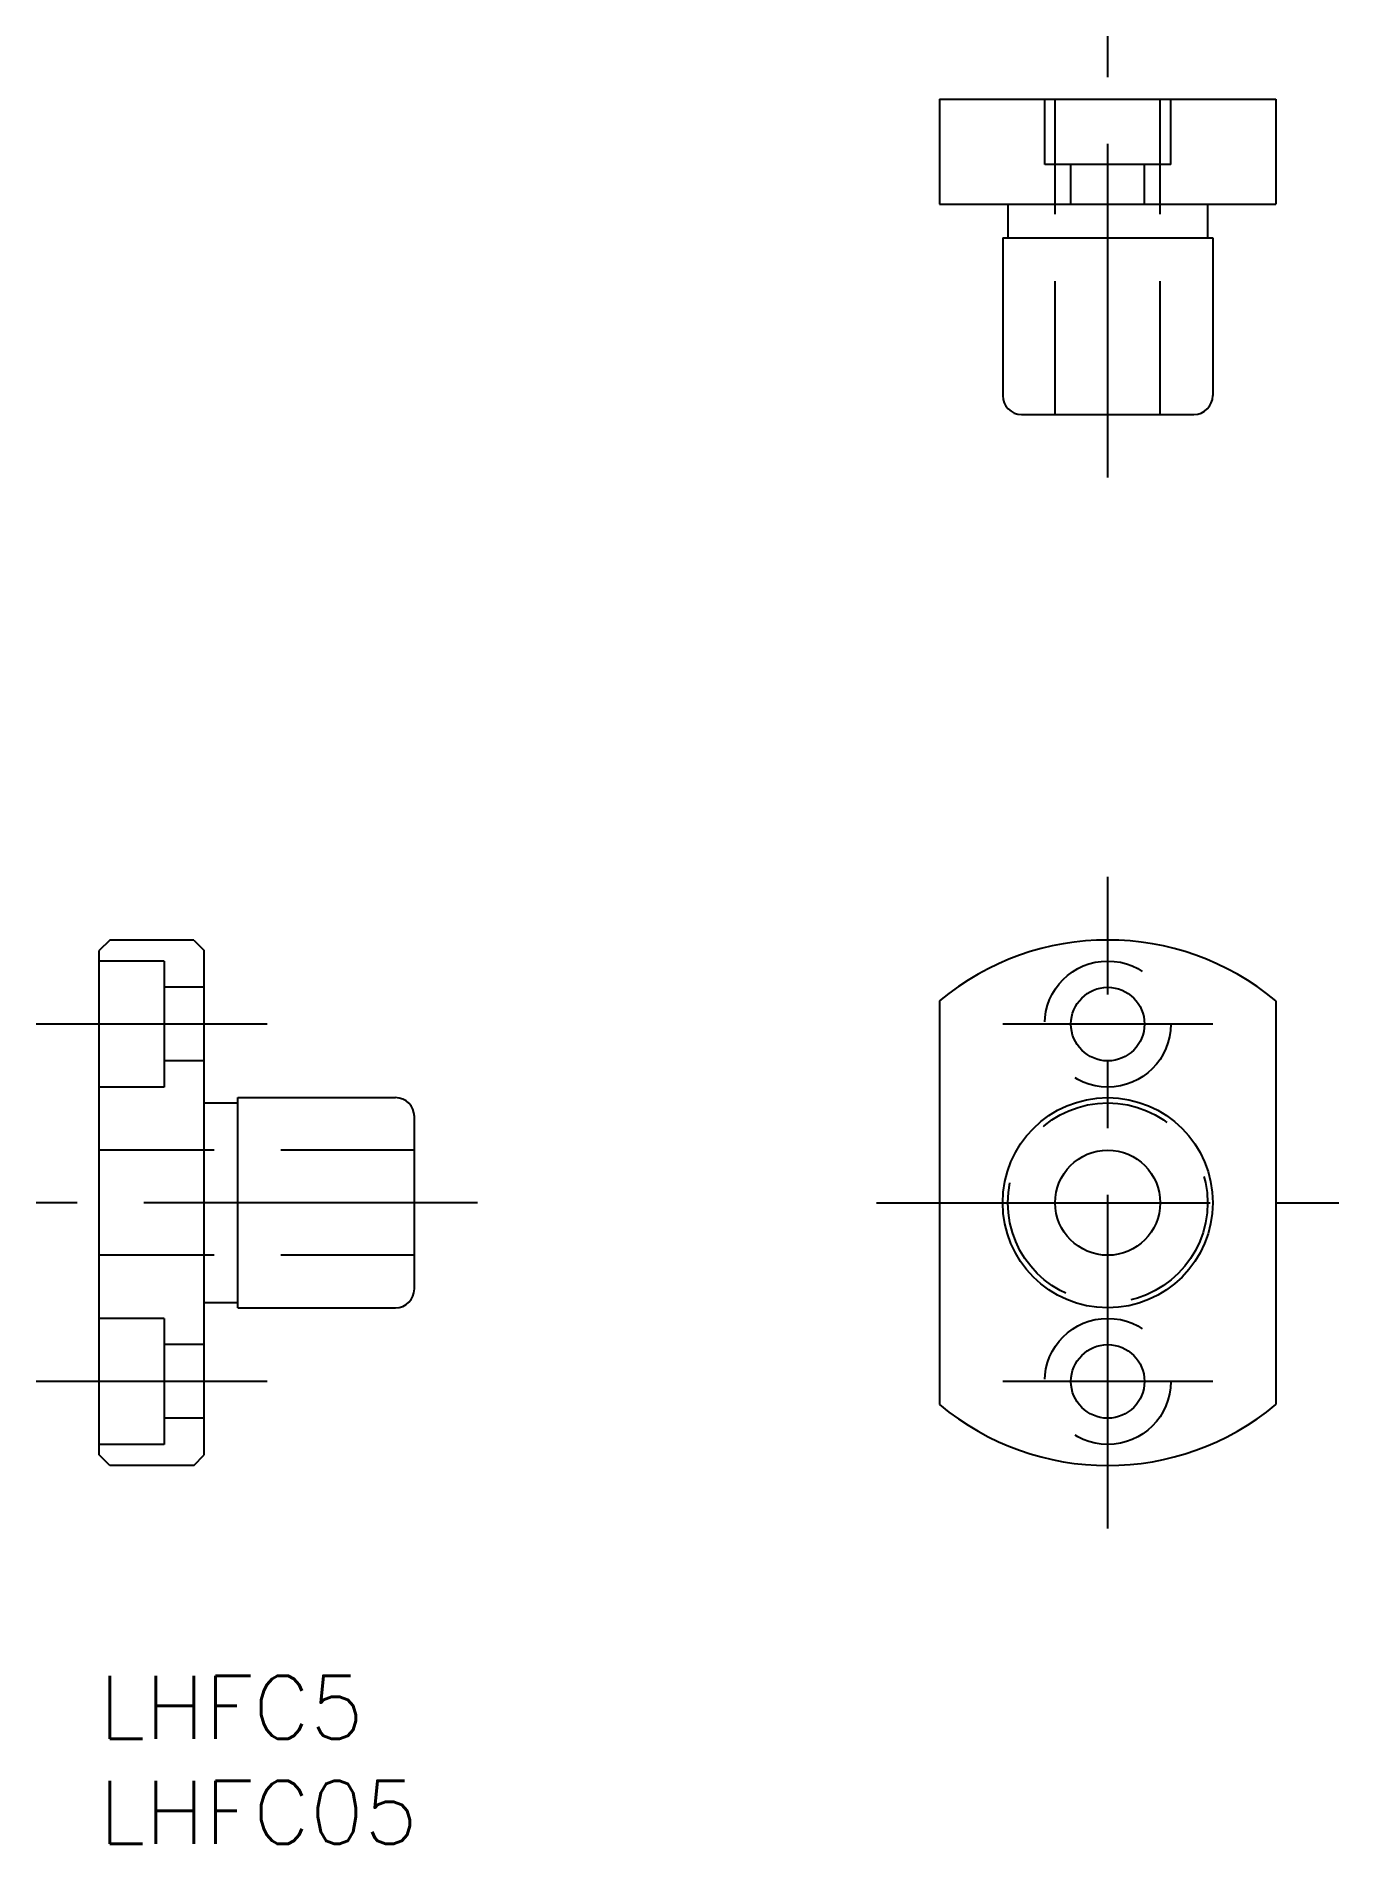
# Model space of a CAD drawing. Extents: x -3 to 59, y -8 to 78.
import ezdxf

# ---------------------------------------------------------------- set-up
doc = ezdxf.new("R2010")
doc.units = 0
doc.header["$LTSCALE"] = 0.5
doc.linetypes.add('CENTER', pattern=[50.8, 31.75, -6.35, 6.35, -6.35])
doc.linetypes.add('DASHED', pattern=[19.05, 12.7, -6.35])
for name, color, linetype in [('MSM_CENTER', 1, 'CENTER'), ('MSM_CONTINUOUS', 7, 'CONTINUOUS'), ('MSM_DASHED', 4, 'DASHED'), ('MSM_PART_NUMBER', 7, 'CONTINUOUS')]:
    doc.layers.add(name, color=color, linetype=linetype)
doc.styles.get("Standard").update_dxf_attribs({"font": 'txt.shx', "height": 3, "bigfont": 'bigfont.shx'})

# ---------------------------------------------------------------- blocks, each defined once
blk = doc.blocks.new('*U10')
at = {"layer": 'MSM_PART_NUMBER'}
blk.add_text('LHFC5', height=3, dxfattribs=at).set_placement((0, -3))
blk = doc.blocks.new('*U11')
at = {"layer": 'MSM_PART_NUMBER'}
blk.add_text('LHFC05', height=3, dxfattribs=at).set_placement((0, -8))

msp = doc.modelspace()

# ---------------------------------------------------------------- linework, layer by layer
at = {"layer": 'MSM_CENTER'}
for p, q in [((48, 57), (48, 78)), ((48, 7), (48, 38)), ((8, 31), (-3, 31)), ((53, 31), (43, 31)), ((18, 22.5), (-3, 22.5)), ((37, 22.5), (59, 22.5)), ((8, 14), (-3, 14)), ((53, 14), (43, 14))]:
    msp.add_line(p, q, dxfattribs=at)
at = {"layer": 'MSM_CONTINUOUS'}
for p, q in [((40, 75), (56, 75)), ((40, 75), (40, 70)), ((56, 75), (56, 70)), ((40, 70), (56, 70)), ((43.25, 70), (43.25, 68.4)), ((52.75, 70), (52.75, 68.4)), ((43, 68.4), (53, 68.4)), ((43, 68.4), (43, 60.9)), ((53, 68.4), (53, 60.9)), ((43, 66.875), (43.0001, 66.875)), ((53, 66.875), (52.9999, 66.875)), ((43.9, 60), (52.1, 60)), ((0.5, 35), (0, 34.5)), ((0, 10.5), (0, 34.5)), ((4.5, 35), (0.5, 35)), ((4.5, 35), (5, 34.5)), ((5, 10.5), (5, 34.5)), ((40, 32.1047), (40, 12.8953)), ((56, 32.1047), (56, 12.8953)), ((5, 27.25), (6.6, 27.25)), ((6.6, 17.5), (6.6, 27.5)), ((6.6, 27.5), (14.1, 27.5)), ((8.125, 27.5), (8.125, 27.4999)), ((15, 18.4), (15, 26.6)), ((5, 17.75), (6.6, 17.75)), ((6.6, 17.5), (14.1, 17.5)), ((8.125, 17.5), (8.125, 17.5001)), ((0.5, 10), (0, 10.5)), ((4.5, 10), (5, 10.5)), ((4.5, 10), (0.5, 10))]:
    msp.add_line(p, q, dxfattribs=at)
for centre, radius in [((48, 31), 1.75), ((48, 22.5), 5), ((48, 22.5), 2.5), ((48, 14), 1.75)]:
    msp.add_circle(centre, radius, dxfattribs=at)
for centre, radius, start, end in [((43.9, 60.9), 0.9, 180, 270), ((52.1, 60.9), 0.9, 270, 360), ((48, 22.5), 12.5, 50.208181, 129.791819), ((14.1, 26.6), 0.9, 0, 90), ((14.1, 18.4), 0.9, 270, 360), ((48, 22.5), 12.5, 230.208181, 309.791819)]:
    msp.add_arc(centre, radius, start, end, dxfattribs=at)
at = {"layer": 'MSM_DASHED'}
for p, q in [((45, 71.9), (45, 75)), ((45.5, 60), (45.5, 75)), ((50.5, 60), (50.5, 75)), ((51, 71.9), (51, 75)), ((51, 71.9), (45, 71.9)), ((46.25, 70), (46.25, 71.9)), ((49.75, 70), (49.75, 71.9)), ((3.1, 34), (0, 34)), ((3.1, 34), (3.1, 28)), ((5, 32.75), (3.1, 32.75)), ((5, 29.25), (3.1, 29.25)), ((3.1, 28), (0, 28)), ((15, 25), (0, 25)), ((15, 20), (0, 20)), ((3.1, 17), (0, 17)), ((3.1, 17), (3.1, 11)), ((5, 15.75), (3.1, 15.75)), ((5, 12.25), (3.1, 12.25)), ((3.1, 11), (0, 11))]:
    msp.add_line(p, q, dxfattribs=at)
for centre, radius in [((48, 31), 3), ((48, 22.5), 4.75), ((48, 14), 3)]:
    msp.add_circle(centre, radius, dxfattribs=at)

# ---------------------------------------------------------------- block references
at = {"layer": 'MSM_CONTINUOUS'}
for name in ['*U10', '*U11']:
    msp.add_blockref(name, (0, 0), dxfattribs=at)

doc.saveas('drawing.dxf')
